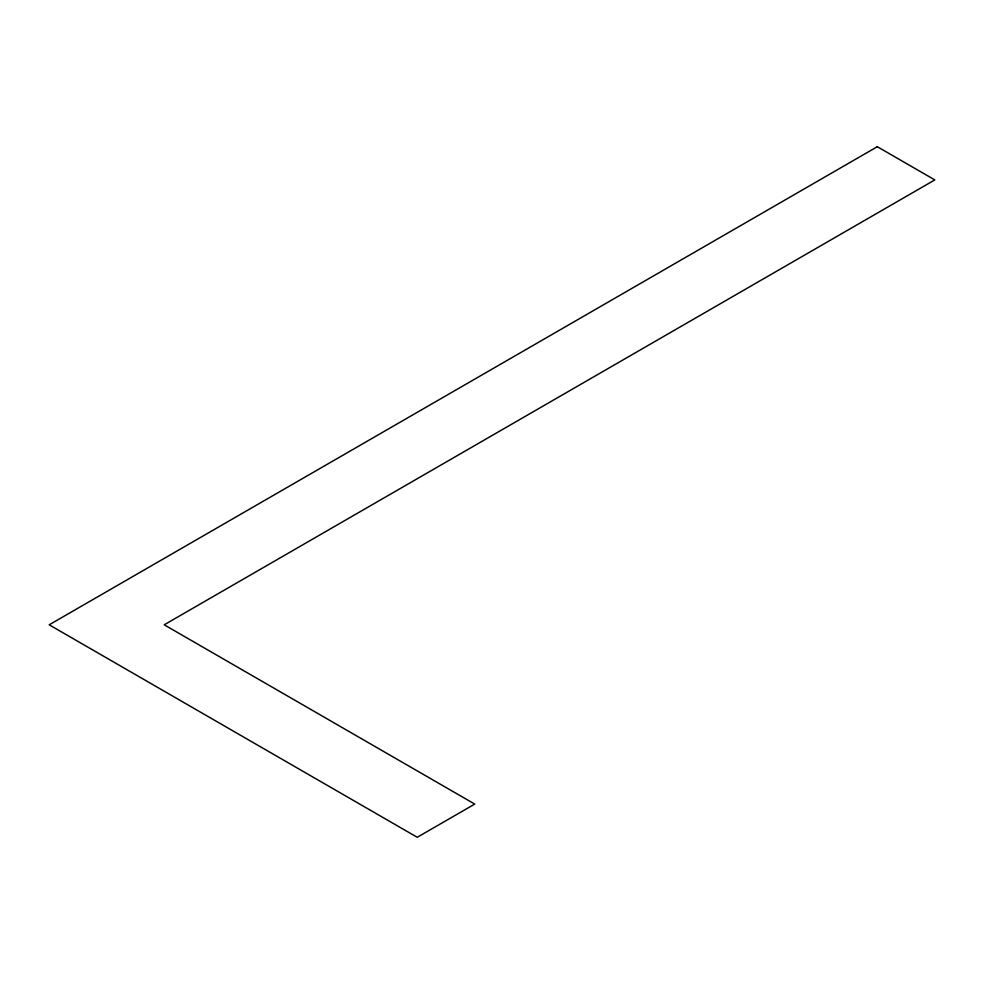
<?xml version="1.0" encoding="UTF-8"?>
<svg xmlns="http://www.w3.org/2000/svg" width="984" height="984" viewBox="0 0 984 984"><rect width="100%" height="100%" fill="white"/><g stroke="black" fill="none" stroke-linecap="round" stroke-linejoin="round"><path stroke-width="1.48" d="M877.298 146.714L49.2 624.803L417.241 837.286L474.743 804.088L164.217 624.803L934.8 179.912L877.298 146.714"/></g></svg>
